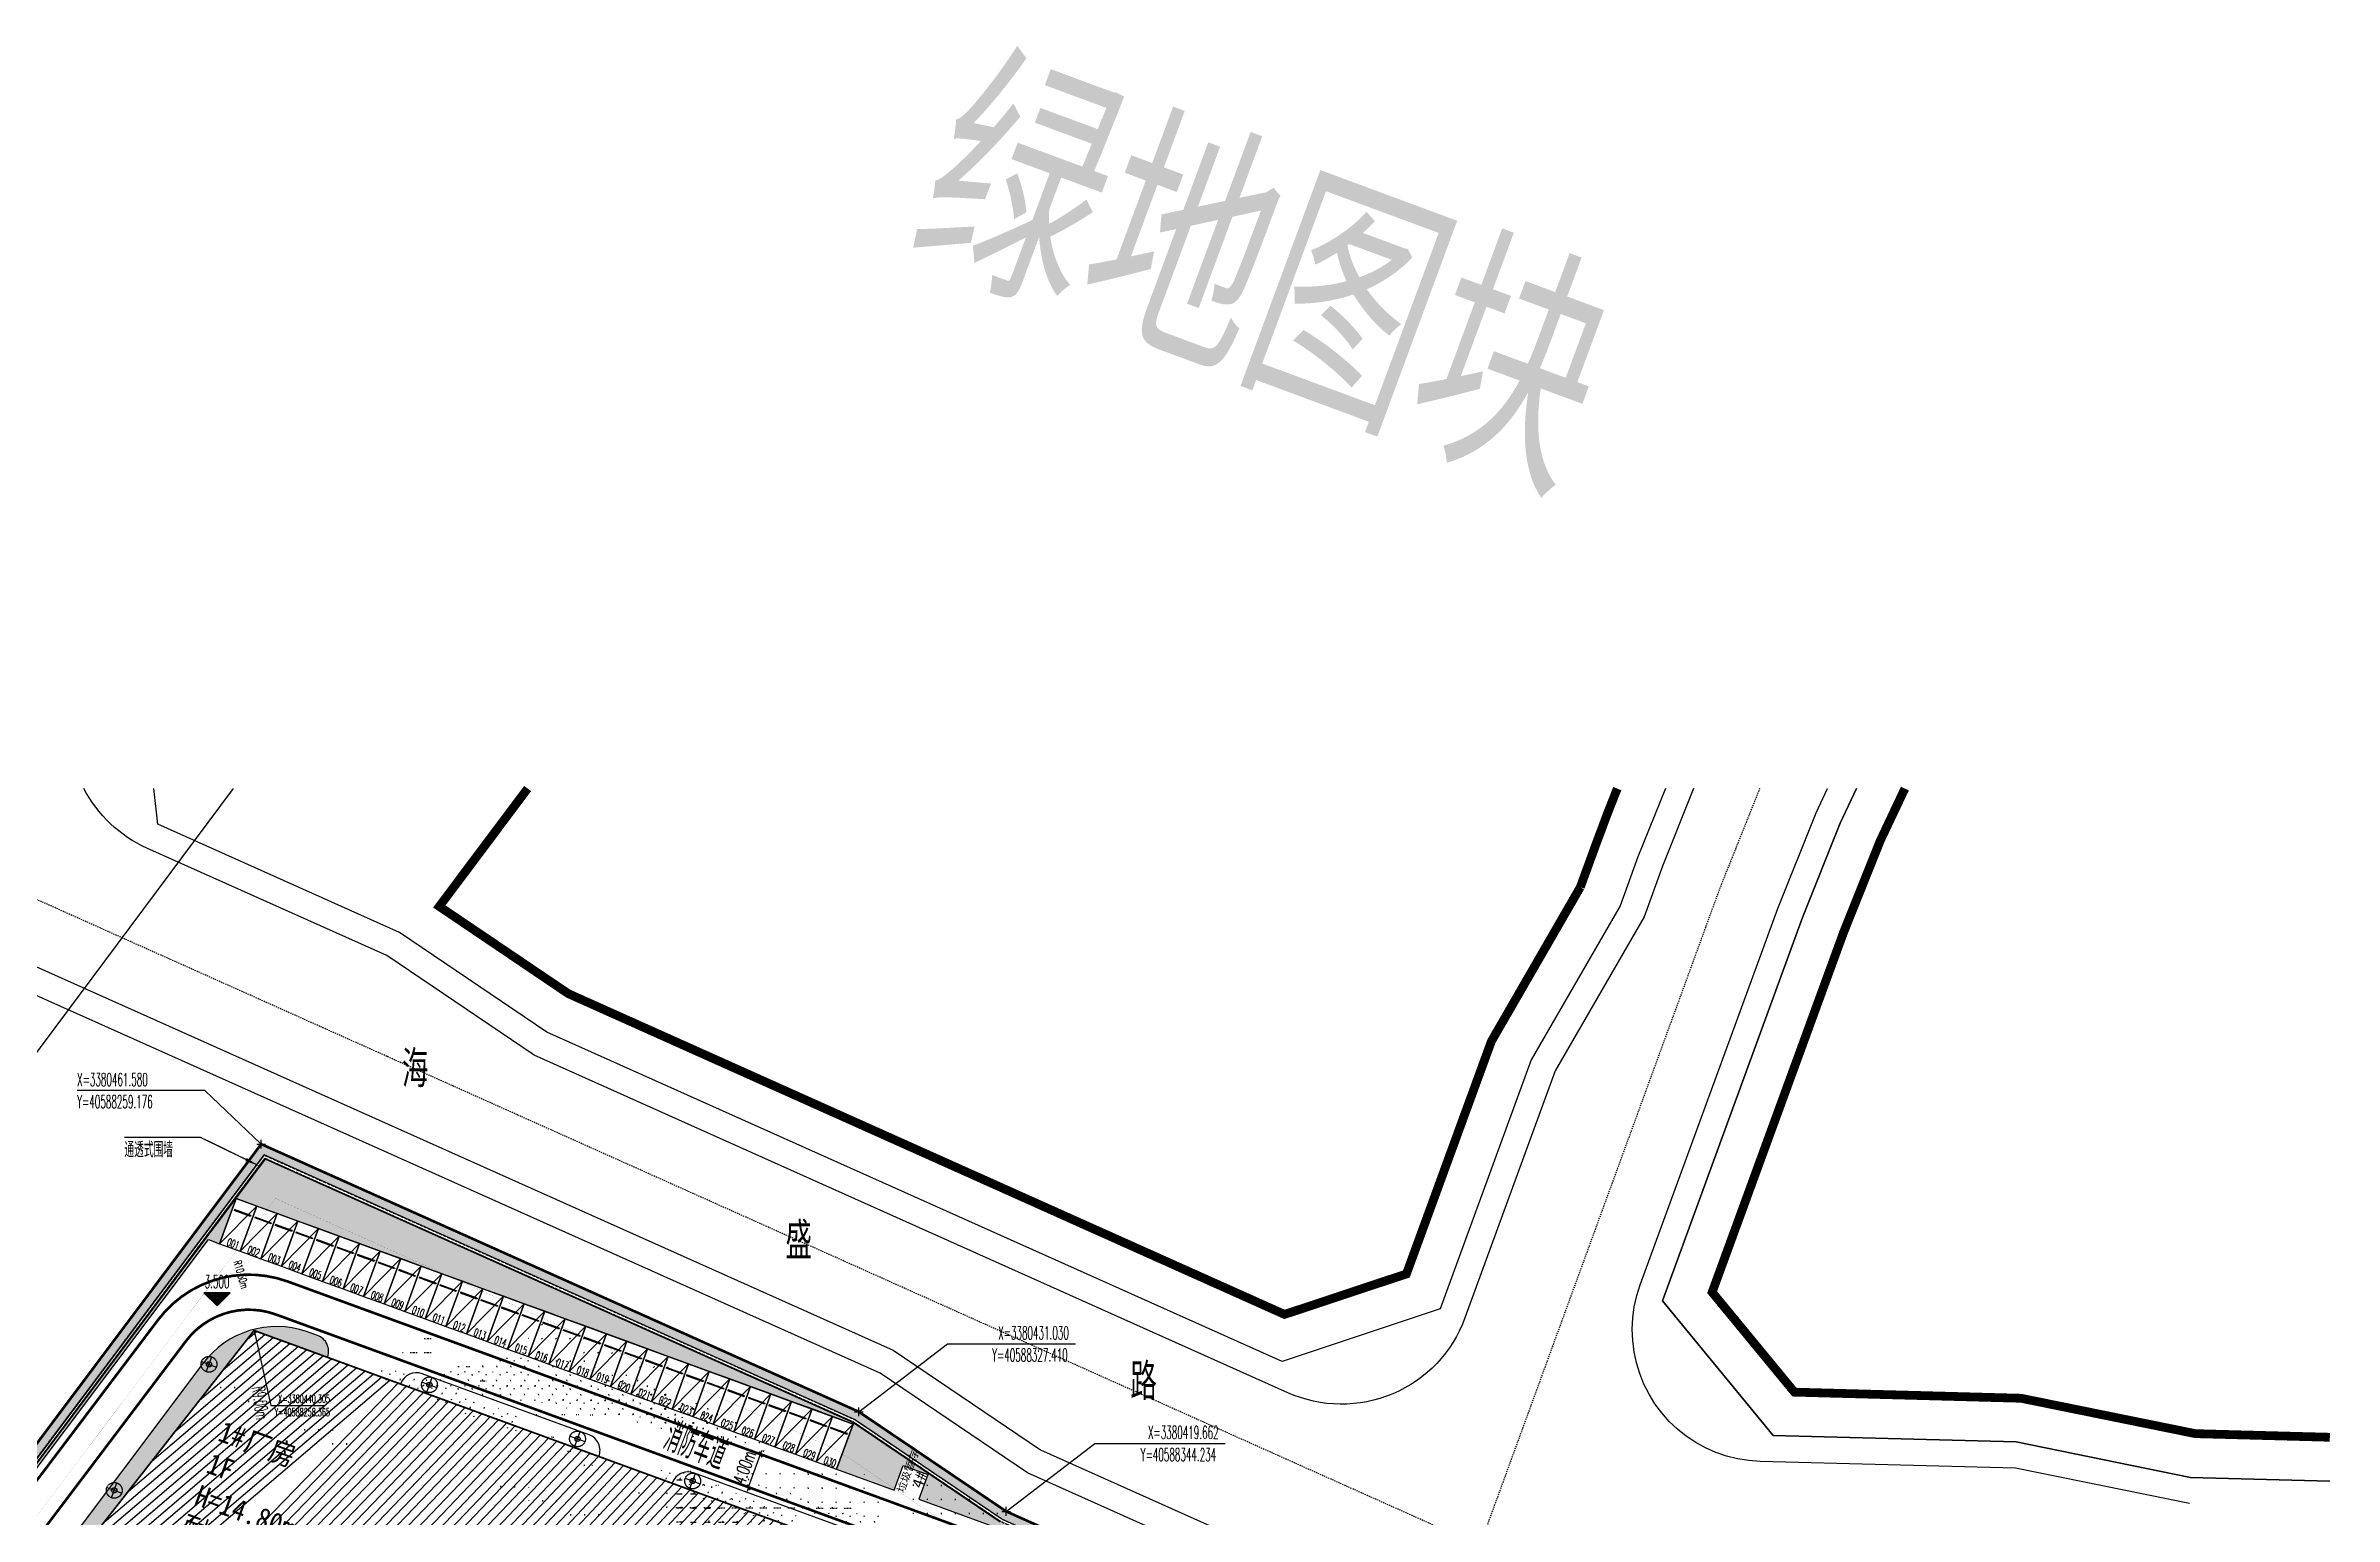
# Model space of a CAD drawing. Extents: x 40587750025 to 40589176181, y 3379490076 to 3381196839.
# Drawn here: x 40588234581 to 40588495864, y 3380419107 to 3380586937 of the extents above; entities that cross this region are included whole.
import ezdxf

# ---------------------------------------------------------------- set-up
doc = ezdxf.new("R2010")
doc.units = 0
doc.header["$LTSCALE"] = 10
for name, pattern in [('CENTER', [50.800000000000004, 31.75, -6.35, 6.35, -6.35]), ('DASH', [0.35, 0.25, -0.1]), ('DASHDOT', [25.399999999999995, 12.7, -6.349999999999999, 0, -6.349999999999999]), ('DOTE', [2.4200000000000004, 2, -0.2, 0.02, -0.2]), ('总平面图轴网$0$DASHED', [0.75, 0.5, -0.25])]:
    doc.linetypes.add(name, pattern=pattern)
for name, color, linetype in [('0-HX', 1, 'Continuous'), ('00-GHBJ', 7, 'Continuous'), ('A-AXIS-DOTE', 14, 'DOTE'), ('A-Car', 155, 'Continuous'), ('A-CURTAIN', 84, 'Continuous'), ('A-HATCH-1', 252, 'Continuous'), ('A-LIN-V', 9, 'Continuous'), ('A-SFCE', 30, 'Continuous'), ('A-建筑提资施工单位', 211, 'Continuous'), ('AS-WALL', 40, 'Continuous'), ('JT-路缘石线', 5, 'Continuous'), ('JT-道路中心线', 1, 'DASHDOT'), ('JT-道路名称', 7, 'Continuous'), ('JT-道路红线', 7, 'Continuous'), ('PUB_TEXT', 7, 'Continuous'), ('建-尺寸', 3, 'Continuous'), ('建-文字', 7, 'Continuous'), ('建-标高', 3, 'Continuous'), ('建筑物控制线', 7, 'Continuous'), ('总-坐标', 3, 'Continuous'), ('消防车道', 20, 'Continuous'), ('高压线', 210, 'Continuous')]:
    doc.layers.add(name, color=color, linetype=linetype)
doc.styles.add('_TCH_DIM', font='SIMPLEX', dxfattribs={"width": 0.7, "bigfont": 'GBCBIG'})
doc.styles.add('A-DIM', font='SIMPLEX', dxfattribs={"width": 0.7, "bigfont": 'GBCBIG'})
doc.styles.add('A-DIM_T3', font='SIMPLEX', dxfattribs={"width": 0.6, "bigfont": 'GBCBIG'})
doc.styles.add('A-STANDARD', font='SIMPLEX', dxfattribs={"width": 0.7, "bigfont": 'GBCBIG'})
doc.styles.add('ELEC_DIM', font='SIMPLEX', dxfattribs={"width": 0.8, "height": 3.5, "bigfont": 'HZTXT'})
doc.styles.get("Standard").update_dxf_attribs({"font": 'GBENOR', "width": 0.7, "bigfont": 'GBCBIG'})
doc.styles.add('黑体', font='simhei.ttf', dxfattribs={"width": 0.9})
doc.dimstyles.new('A-DIM-500', dxfattribs={"dimscale": 500, "dimtxt": 2.975, "dimasz": 1, "dimexe": 1, "dimexo": 1, "dimgap": 1, "dimtad": 1, "dimlfac": 0.001, "dimzin": 0, "dimdsep": 46, "dimtxsty": 'A-DIM_T3', "dimblk": 'ARCHTICK', "dimcen": 0.09, "dimazin": 2, "dimtfac": 1, "dimtix": 1, "dimtmove": 2, "dimatfit": 3, "dimfxl": 0, "dimtolj": 1, "dimtzin": 0, "dimarcsym": 0})
pattern_1 = [(19.99999999999998, (440.107795715332, 194.2398300170898), (956.275963936384, 2050.740422578524), [240, -48, 64, -48, 240, -960]), (19.99999999999998, (348.5154342651367, 211.9834671020508), (956.275963936384, 2050.740422578524), [160, -120, 240, -120, 160, -800]), (19.99999999999998, (655.8504104614258, 1004.918022155762), (956.275963936384, 2050.740422578524), [200, -80, 200, -1120]), (19.99999999999998, (-205.3501281738281, 1032.003547668457), (956.275963936384, 2050.740422578524), [80, -160, 80, -1280]), (110, (-54.99931335449219, 1086.72677230835), (-2050.740422578524, 956.275963936384), [143.9999999999999, -1456]), (110, (724.3924865722656, 348.7915229797363), (-2050.740422578524, 956.275963936384), [159.9999999999999, -1440]), (110, (881.3766403198242, 1087.002857208252), (-2050.740422578524, 956.275963936384), [159.9999999999999, -1440]), (65.00000000000001, (925.3208694458008, 404.8966331481934), (-547.2322293314808, 1503.508193286057), [160, -2102.7416992]), (154.9999999999999, (534.4087371826172, 262.6162528991699), (-1503.508193286057, -547.2322293314808), [160, -2102.741699199999]), (83.43494882, (877.4794540405273, 395.9972076416016), (-547.2322292444445, 1503.508193285503), [160, -3417.7087632]), (95.96375653, (799.5678939819336, 376.1531410217285), (-547.2322291846804, 1503.508193052025), [159.9999999999999, -6436.969001599999]), (95.96375653, (956.5520477294922, 1114.364471435547), (-547.2322291846804, 1503.508193052025), [128, -6468.969001599999]), (95.96375653, (-24.92916107177734, 1097.671417236328), (-547.2322291846804, 1503.508193052025), [112, -6484.969001599998]), (124.03624347, (649.2170791625977, 321.4299125671387), (-547.2322292935037, 1503.508193012417), [160, -6436.9690016]), (124.03624347, (806.2012252807617, 1059.641246795654), (-547.2322292935037, 1503.508193012417), [128, -6468.9690016]), (124.03624347, (-85.06947326660156, 1075.782127380371), (-547.2322292935037, 1503.508193012417), [112, -6484.9690016]), (136.5650512, (576.7778244018555, 286.5507621765137), (-547.2322299226216, 1503.508193038666), [159.9999999999999, -3417.706876319999])]

# ---------------------------------------------------------------- blocks, each defined once
blk = doc.blocks.new('GGRrrrr')
at = {"layer": 'A-CURTAIN'}
h = blk.add_hatch(dxfattribs=at)
h.set_pattern_fill('草坪或沼泽', color=256, scale=400, angle=19.99999999999998)
h.set_pattern_definition(pattern_1)
h.paths.add_polyline_path([(1393117.320922852, 618300.9193000793), (1393292.936767578, 540880.4741477966), (1330517.002159119, 532866.5696678162), (1241737.975387573, 527102.5202484131), (1161598.890319824, 521245.7613601685), (1240382.850791931, 783371.5528144836), (1244595.073738098, 797109.7279624939), (1261185.678756714, 852563.1131820679), (1335771.367614746, 847453.3053207397), (1355485.375518799, 842594.5098495483), (1380777.422203064, 840861.7712898254), (1392639.610717773, 828900.035358429), (1392845.235137939, 738250.2696037292), (1391845.237701416, 738248.0012702942), (1391806.246421814, 755447.9559936523), (1391306.45426178, 755446.8222770691), (1391785.831069946, 764447.9511528015), (1391640.544288635, 828487.3259391785), (1380332.88168335, 839889.8824043274), (1355330.389472961, 841602.7838134766), (1335616.381584167, 846461.5792884827), (1261914.650527954, 851510.8278846741), (1245552.140869141, 796819.8416023254), (1241339.732727051, 783081.0626220703), (1162974.660324097, 522348.9729347229), (1241669.135520935, 528100.1562232971), (1330421.199440002, 533862.4550628662), (1392290.937599182, 541760.6755371094), (1392117.323532104, 618298.6509666443)])
h.paths.add_polyline_path([(1393076.15146637, 636450.5321846008), (1392076.154045105, 636448.2638511658), (1392062.989784241, 641998.404788971), (1391563.607894897, 641997.2195243835), (1392041.628883362, 650998.2749595642), (1391886.520614624, 720048.3890342712), (1392886.518035889, 720050.6573638916)])
h = blk.add_hatch(dxfattribs=at)
h.set_pattern_fill('草坪或沼泽', color=256, scale=400, angle=19.99999999999998)
h.set_pattern_definition([(19.99999999999998, (440.107795715332, 194.2398300170898), (956.2759639363836, 2050.740422578524), [240, -48, 64, -48, 240, -960]), (19.99999999999998, (348.5154342651367, 211.9834671020508), (956.2759639363836, 2050.740422578524), [160, -120, 240, -120, 160, -800]), (19.99999999999998, (655.8504104614258, 1004.918022155762), (956.2759639363836, 2050.740422578524), [200, -80, 200, -1120]), (19.99999999999998, (-205.3501281738281, 1032.003547668457), (956.2759639363836, 2050.740422578524), [80, -160, 80, -1280]), (110, (-54.99931335449219, 1086.72677230835), (-2050.740422578524, 956.2759639363836), [143.9999999999999, -1456]), (110, (724.3924865722656, 348.7915229797363), (-2050.740422578524, 956.2759639363836), [159.9999999999999, -1440]), (110, (881.3766403198242, 1087.002857208252), (-2050.740422578524, 956.2759639363836), [159.9999999999999, -1440]), (65.00000000000001, (925.3208694458008, 404.8966331481934), (-547.2322293314807, 1503.508193286057), [160, -2102.7416992]), (154.9999999999999, (534.4087371826172, 262.6162528991699), (-1503.508193286057, -547.2322293314807), [160, -2102.741699199999]), (83.43494882, (877.4794540405273, 395.9972076416016), (-547.2322292444445, 1503.508193285503), [160, -3417.7087632]), (95.96375653, (799.5678939819336, 376.1531410217285), (-547.2322291846804, 1503.508193052025), [159.9999999999999, -6436.969001599999]), (95.96375653, (956.5520477294922, 1114.364471435547), (-547.2322291846804, 1503.508193052025), [128, -6468.969001599999]), (95.96375653, (-24.92916107177734, 1097.671417236328), (-547.2322291846804, 1503.508193052025), [112, -6484.969001599998]), (124.03624347, (649.2170791625977, 321.4299125671387), (-547.2322292935037, 1503.508193012417), [160, -6436.9690016]), (124.03624347, (806.2012252807617, 1059.641246795654), (-547.2322292935037, 1503.508193012417), [128, -6468.9690016]), (124.03624347, (-85.06947326660156, 1075.782127380371), (-547.2322292935037, 1503.508193012417), [112, -6484.9690016]), (136.5650512, (576.7778244018555, 286.5507621765137), (-547.232229922622, 1503.508193038667), [159.9999999999999, -3417.706876319999])])
edge = h.paths.add_edge_path()
edge.add_line((1391002.783584595, 755446.1334381104), (1391033.862896324, 755969.2298610318))
edge.add_line((1391033.86289978, 755969.2298622131), (1391484.60933056, 764440.2374043328))
edge.add_line((1391484.609329224, 764440.2374038696), (1391240.917746339, 828322.242167785))
edge.add_line((1391240.917747498, 828322.2421684265), (1380155.065434195, 839501.1268444082))
edge.add_line((1380155.065429688, 839501.1268424988), (1355268.395031075, 841206.093397873))
edge.add_line((1355268.39503479, 841206.0933990479), (1335554.387081419, 846064.8888675765))
edge.add_line((1335554.387077332, 846064.8888664246), (1262206.239214119, 851089.9137592164))
edge.add_line((1262206.239219666, 851089.9137611389), (1173161.430034699, 554852.1791891612))
edge.add_line((1173161.430030823, 554852.1791877747), (1173522.489795612, 554879.6278408373))
edge.add_line((1173522.4897995, 554879.6278419495), (1259298.694751966, 840247.1814245735))
edge.add_line((1259298.694747925, 840247.1814231873), (1260664.251583645, 840250.287743258))
edge.add_line((1260664.251579285, 840250.2877464294), (1260650.720505403, 845748.0085758491))
edge.add_line((1260650.72051239, 845748.0085716248), (1335651.042472096, 845918.1516353745))
edge.add_line((1335651.042472839, 845918.151638031), (1335663.543034486, 840420.7167655955))
edge.add_line((1335663.543029785, 840420.7167663574), (1342663.498677632, 840436.620142065))
edge.add_line((1342663.498680115, 840436.6201400757), (1342656.698541388, 843434.4194341273))
edge.add_line((1342656.698539734, 843434.4194335938), (1345656.684828249, 843441.2245361431))
edge.add_line((1345656.684829712, 843441.2245368958), (1345663.514863657, 840443.5152480957))
edge.add_line((1345663.514862061, 840443.515247345), (1365660.002805453, 840488.87754378))
edge.add_line((1365660.002807617, 840488.8775444031), (1374552.106933233, 839873.2337869616))
edge.add_arc((1367357.655082703, 824128.4532546997), 17310.63983173795, 5.5802626876526915, 65.44234737564938, ccw=False)
edge.add_line((1384586.259040833, 825811.7408561707), (1385552.940604924, 825812.0992239242))
edge.add_line((1385552.940605164, 825812.0992240906), (1390246.63666195, 825822.7249858105))
edge.add_line((1390246.636665344, 825822.72498703), (1390404.911168448, 755445.2751032704))
edge.add_line((1390404.911170959, 755445.2751045227), (1391002.783589707, 755446.1334401162))
h = blk.add_hatch(dxfattribs=at)
h.set_pattern_fill('草坪或沼泽', color=256, scale=400, angle=19.99999999999998)
h.set_pattern_definition(pattern_1)
edge = h.paths.add_edge_path()
edge.add_line((1244511.714828491, 753063.8315238953), (1244495.919566525, 760027.0825533024))
edge.add_line((1244495.91960144, 760027.0825538635), (1267770.087429236, 832316.7940167233))
edge.add_line((1267770.087432861, 832316.7940177917), (1276681.976823113, 832337.0095257644))
edge.add_line((1276681.976821899, 832337.0095252991), (1276681.864180329, 832386.6813997305))
edge.add_arc((1274781.869064331, 832382.3714904785), 1900.000004354328, 0.1299683560727448, 90.13029558499731)
edge.add_line((1274777.548301697, 834282.3665809631), (1273442.691794555, 834279.3309857612))
edge.add_arc((1273670.986663818, 823776.4695892334), 10505.34226203356, 91.24521050012937, 163.5760376897314)
edge.add_line((1263594.306396484, 826746.7777709961), (1241444.485177469, 753056.8738986957))
edge.add_line((1241444.485176086, 753056.8738975525), (1244511.714866437, 753063.8315246797))
h = blk.add_hatch(dxfattribs=at)
h.set_pattern_fill('草坪或沼泽', color=256, scale=400, angle=19.99999999999998)
h.set_pattern_definition(pattern_1)
edge = h.paths.add_edge_path()
edge.add_line((1285581.953941345, 832357.1979942322), (1309681.237586975, 832411.8641967773))
edge.add_arc((1307781.783744812, 832457.4163208008), 1900.000000747431, 358.6262135468809, 90.13029567596696)
edge.add_line((1307777.462928772, 834357.411403656), (1287477.515419006, 834311.2474632263))
edge.add_arc((1287481.836204529, 832411.2523841858), 1899.999998556462, 90.13029564319118, 180.1299678000027)
edge.add_line((1285581.841117859, 832406.9424934387), (1285581.953964233, 832357.1980018616))
h = blk.add_hatch(dxfattribs=at)
h.set_pattern_fill('草坪或沼泽', color=256, scale=400, angle=19.99999999999998)
h.set_pattern_definition(pattern_1)
edge = h.paths.add_edge_path()
edge.add_line((1318581.869049072, 832432.0541534424), (1340781.152915955, 832482.410446167))
edge.add_arc((1338881.703308105, 832528.1403884888), 1900.000001196888, 358.6208496673979, 90.13029567238098)
edge.add_line((1338877.382568359, 834428.1354789734), (1320477.430152893, 834386.292301178))
edge.add_arc((1320481.750892639, 832486.2972068787), 1900.000003571495, 90.13029556357108, 180.1299679933564)
edge.add_line((1318581.75579834, 832481.9873085022), (1318581.869064331, 832432.0541534425))
for points in [[(1244595.073738098, 797109.7279624939), (1261185.678756714, 852563.1131820679), (1335771.367614746, 847453.3053207397), (1355485.375518799, 842594.5098495483), (1380777.422203064, 840861.7712898254), (1392639.610717773, 828900.035358429), (1392845.235137939, 738250.2696037292), (1391845.237701416, 738248.0012702942), (1391806.246421814, 755447.9559936523), (1391306.45426178, 755446.8222770691), (1391785.831069946, 764447.9511528015), (1391640.544288635, 828487.3259391785), (1380332.88168335, 839889.8824043274), (1355330.389472961, 841602.7838134766), (1335616.381584167, 846461.5792884827), (1261914.650527954, 851510.8278846741), (1245552.140869141, 796819.8416023254)], [(1355268.39503479, 841206.0933990479), (1335554.387077332, 846064.8888664246), (1262206.239219666, 851089.9137611389), (1173161.430030823, 554852.1791877747)], [(1173522.4897995, 554879.6278419495), (1259298.694747925, 840247.1814231873), (1260664.251579285, 840250.2877464294), (1260650.72051239, 845748.0085716248), (1335651.042472839, 845918.151638031), (1335663.543029785, 840420.7167663574), (1342663.498680115, 840436.6201400757), (1342656.698539734, 843434.4194335938), (1345656.684829712, 843441.2245368958), (1345663.514862061, 840443.515247345), (1365660.002807617, 840488.8775444031)]]:
    blk.add_lwpolyline(points, dxfattribs=at)
for points in [[(1244511.714828491, 753063.8315238953), (1244495.91960144, 760027.0825538635), (1267770.087432861, 832316.7940177917), (1276681.976821899, 832337.0095252991), (1276681.864181519, 832386.6814002991, 0.4142152351523207), (1274777.548301697, 834282.3665809631), (1273442.691795349, 834279.330986023, 0.3265163471127786), (1263594.306396484, 826746.7777709961), (1241444.485176086, 753056.8738975525)], [(1285581.953941345, 832357.1979942322), (1309681.237617493, 832411.864200592, 0.4219234257304527), (1307777.462928772, 834357.411403656), (1287477.515472412, 834311.247467041, 0.4142118864557647), (1285581.841117859, 832406.9424934387)], [(1318581.869049072, 832432.0541534424), (1340781.152900696, 832482.4104499817, 0.421950996749626), (1338877.382568359, 834428.1354789734), (1320477.430114746, 834386.2922935486, 0.4142118878511918), (1318581.75579834, 832481.9873085022)]]:
    blk.add_lwpolyline(points, format="xyb", close=True, dxfattribs=at)
at = {"layer": 'A-CURTAIN', "style": 'ELEC_DIM', "width": 0.8000000000000003}
blk.add_text('绿地图块', height=25000, rotation=359.8895250391415, dxfattribs=at).set_placement((1294558.923324585, 972455.0421905518))
blk = doc.blocks.new('建筑-停车位-2400x5300')
blk.add_lwpolyline([(-49.99999999813735, 199.9999999757856), (-50.00000090897083, -5299.999999886379), (2449.999999089167, -5299.999999826774), (2449.999999998137, 200.0000000335276)], close=True)
for points in [[(2449.999999998137, 200.0000000335276), (-50.00000090897083, -5299.999999886379)], [(199.9999990900978, -3953.625492763415), (2199.999999090098, -3953.625492763415)], [(199.9999990900978, -4053.625492763415), (199.9999990900978, -3953.625492763415)], [(199.9999990900978, -4053.625492763415), (2199.999999090098, -4053.625492763415)], [(2199.999999090098, -4053.625492763415), (2199.999999090098, -3953.625492763415)]]:
    blk.add_lwpolyline(points)
blk = doc.blocks.new('G$C29A62568')
at = {"layer": 'A-Car', "extrusion": (7.103892189259454e-08, 1.937544352733996e-07, 0.9999999999999788), "rotation": 159.8002921507157}
for p in [(40588256577.3813, 3380449758.728115, 3538.323122636229), (40588258923.6182, 3380448895.494578, 3538.323122055046), (40588261269.85527, 3380448032.261046, 3538.323121473868), (40588263616.09216, 3380447169.027513, 3538.323120892686), (40588265962.32912, 3380446305.793976, 3538.323120311505), (40588268308.56609, 3380445442.560443, 3538.323119730322), (40588270654.80299, 3380444579.326906, 3538.323119149135), (40588273001.04001, 3380443716.09337, 3538.32311856796), (40588275347.27697, 3380442852.859839, 3538.323117986773), (40588277693.51398, 3380441989.626307, 3538.3231174056), (40588280039.75084, 3380441126.392772, 3538.323116824411), (40588282385.98779, 3380440263.159235, 3538.323116243233), (40588284732.22485, 3380439399.925706, 3538.323115662047), (40588287078.4617, 3380438536.692167, 3538.323115080869), (40588289424.69872, 3380437673.458631, 3538.323114499685), (40588291770.93567, 3380436810.225098, 3538.323113918508), (40588294117.17262, 3380435946.99156, 3538.323113337322), (40588296463.40958, 3380435083.758028, 3538.323112756138), (40588298809.64648, 3380434220.524495, 3538.323112174946), (40588301155.8835, 3380433357.290958, 3538.323111593773), (40588303502.12041, 3380432494.057422, 3538.323111012588), (40588305848.35747, 3380431630.823892, 3538.323110431412), (40588308194.59437, 3380430767.590361, 3538.323109850231), (40588310540.83125, 3380429904.356823, 3538.323109269044), (40588312887.0683, 3380429041.123287, 3538.323108687866), (40588315233.30524, 3380428177.889754, 3538.323108106685), (40588317579.54227, 3380427314.656219, 3538.323107525502), (40588319925.77911, 3380426451.422683, 3538.323106944317), (40588322272.01612, 3380425588.18915, 3538.323106363132), (40588324618.25312, 3380424724.955599, 3538.323105781948)]:
    blk.add_blockref('建筑-停车位-2400x5300', p, dxfattribs=at)
blk = doc.blocks.new('55555555555555555555555555555')
at = {"layer": '建-文字', "style": 'A-STANDARD', "width": 0.4941176470588236}
for s, p in [('001', (40588255175.73572, 3380450026.954892)), ('002', (40588257523.92146, 3380449169.036646)), ('003', (40588259872.10724, 3380448311.11838)), ('004', (40588262220.29298, 3380447453.200134)), ('005', (40588264568.47873, 3380446595.281897)), ('006', (40588266916.66447, 3380445737.363628)), ('007', (40588269264.85019, 3380444879.445397)), ('008', (40588271613.03593, 3380444021.527151)), ('009', (40588273961.22166, 3380443163.608886)), ('010', (40588276309.40746, 3380442305.690618)), ('011', (40588278657.59314, 3380441447.772399)), ('012', (40588281005.77895, 3380440589.854148)), ('013', (40588283353.96468, 3380439731.935868)), ('014', (40588285702.15034, 3380438874.017643)), ('015', (40588288050.33612, 3380438016.099382)), ('016', (40588290398.52189, 3380437158.181153)), ('017', (40588292746.70762, 3380436300.262877)), ('018', (40588295094.89336, 3380435442.344625)), ('019', (40588297362.20415, 3380434709.451086)), ('020', (40588299791.26477, 3380433726.508155)), ('021', (40588302139.45061, 3380432868.589908)), ('022', (40588304487.63634, 3380432010.671619)), ('023', (40588306888.44193, 3380431133.208655)), ('024', (40588309236.62766, 3380430275.290406)), ('025', (40588311584.81345, 3380429417.372149)), ('026', (40588313932.99922, 3380428559.453888)), ('027', (40588316281.18496, 3380427701.53563)), ('028', (40588318629.37065, 3380426843.617409)), ('029', (40588320978.28776, 3380425987.706183)), ('030', (40588323326.47305, 3380425129.787562))]:
    blk.add_text(s, height=892.5, rotation=339.9297114345931, dxfattribs=at).set_placement(p)
blk = doc.blocks.new('G$C8544DC05')
at = {"layer": 'A-AXIS-DOTE'}
for points in [[(-5.21540641784668e-08, -1.949999995529652), (-7.450580596923828e-09, -1.049999989569187)], [(-0.4500000402331352, -1.499999985098839), (0.4499999657273293, -1.49999999627471)]]:
    blk.add_lwpolyline(points, dxfattribs=at)
at = {"layer": 'A-LIN-V', "linetype": 'DASH', "ltscale": 0.001}
blk.add_circle((-3.725290298461914e-08, -1.49999999627471), 0.4500000024073871, dxfattribs=at)
at = {"layer": 'A-LIN-V'}
blk.add_circle((-3.725290298461914e-08, -1.49999999627471), 0.1500000024073871, dxfattribs=at)
at = {"layer": '建-文字', "style": 'A-STANDARD', "width": 0.7}
blk.add_text('路灯', height=0.1762962962962963, dxfattribs=at).set_placement((-0.120827428996563, -1.579730201512575))
blk = doc.blocks.new('00总图-C')
at = {"layer": 'A-AXIS-DOTE'}
blk.add_hatch(color=8, dxfattribs=at).paths.add_polyline_path([(40588258794.86228, 3380459153.851404), (40588257532.90804, 3380459988.999108), (40588257358.1778, 3380459629.180626)], flags=17)
at = {"layer": 'A-HATCH-1'}
h = blk.add_hatch(dxfattribs=at)
h.set_pattern_fill('ANSI31', color=8, scale=600)
h.set_pattern_definition([(45, (0, 0), (-673.5192090801866, 673.5192090801866), [])])
h.paths.add_polyline_path([(40588309017.24251, 3380324808.789411), (40588308914.29071, 3380324527.007708), (40588204983.80682, 3380362499.063575), (40588211560.117, 3380380498.591922), (40588258364.53622, 3380440305.243856), (40588340280.27267, 3380410376.499106), (40588340177.32092, 3380410094.717414), (40588342807.28352, 3380409133.833927), (40588342910.23534, 3380409415.615627), (40588355167.73914, 3380404937.212323), (40588323801.75727, 3380319087.720896), (40588311578.57062, 3380323660.051459), (40588311647.2051, 3380323847.90593)])
at = {"layer": '建-标高'}
blk.add_hatch(color=8, dxfattribs=at).paths.add_polyline_path([(40588254137.37964, 3380443113.060872), (40588255637.37964, 3380444613.060872), (40588252637.37964, 3380444613.060872)], flags=17)
at = {"layer": '总-坐标'}
blk.add_hatch(color=8, dxfattribs=at).paths.add_polyline_path([(40588258364.53619, 3380440305.243879), (40588258416.06774, 3380439702.131509), (40588258572.28822, 3380439736.70265)], flags=17)
at = {"color": 8, "linetype": 'DASH', "ltscale": 3, "const_width": 300}
blk.add_lwpolyline([(40588374373.70446, 3380393980.898591), (40588367371.55781, 3380409302.927993), (40588344233.50639, 3380419662.492842), (40588327409.83178, 3380431029.725266), (40588259176.22743, 3380461579.853973), (40588224457.8989, 3380415266.100388), (40588215760.93867, 3380403827.430825), (40588051310.19777, 3380185028.900704), (40588128542.3989, 3380162853.200386), (40588213851.09889, 3380137607.100389), (40588275532.99889, 3380123451.400389)], close=True, dxfattribs=at)
at = {"layer": '0-HX', "color": 8, "linetype": 'CENTER', "ltscale": 0.2, "const_width": 1000}
for points in [[(40588409784.88935, 3380490902.370211), (40588399636.16761, 3380473321.785558), (40588389931.39845, 3380446759.530374), (40588376015.51656, 3380442139.376208), (40588294241.89578, 3380478751.719665), (40588279510.38833, 3380488705.331834), (40588289594.35567, 3380502157.2)], [(40588495364.21122, 3380428117.047002), (40588480007.3, 3380428531.5), (40588480007.3, 3380428531.5), (40588460106.4, 3380432570.2), (40588460106.4, 3380432570.2), (40588434232, 3380433268.5), (40588434232, 3380433268.5), (40588424836.7, 3380444671.6), (40588424836.7, 3380444671.6), (40588439840.2, 3380485736.6), (40588439840.2, 3380485736.6), (40588444029.6, 3380496202.4), (40588444029.6, 3380496202.4), (40588446845.38039, 3380502157.2)]]:
    blk.add_lwpolyline(points, dxfattribs=at)
at = {"layer": '0-HX', "color": 8, "linetype": 'CENTER', "ltscale": 0.2}
blk.add_lwpolyline([(40588374373.70446, 3380393980.898591), (40588367371.55781, 3380409302.927993), (40588344233.50639, 3380419662.492842), (40588327409.83178, 3380431029.725266), (40588259176.22743, 3380461579.853973), (40588224457.8989, 3380415266.100388), (40588215760.93867, 3380403827.430825), (40588051310.19777, 3380185028.900704), (40588128542.3989, 3380162853.200386), (40588213851.09889, 3380137607.100389), (40588275532.99889, 3380123451.400389)], close=True, dxfattribs=at)
at = {"layer": '00-GHBJ', "color": 8, "lineweight": -3, "const_width": 1000}
blk.add_lwpolyline([(40588414007.13607, 3380502157.2), (40588412896.1, 3380499333.599998), (40588412896.1, 3380499333.599998), (40588411659.3, 3380496032.699998), (40588411659.3, 3380496032.699998), (40588409784.88934, 3380490902.370202)], dxfattribs=at)
at = {"layer": 'A-AXIS-DOTE', "color": 8}
for p, q in [((40588252241.42213, 3380462336.245555), (40588243558.76059, 3380462336.245555)), ((40588258794.86228, 3380459153.851404), (40588252241.42213, 3380462336.245555))]:
    blk.add_line(p, q, dxfattribs=at)
at = {"layer": 'A-SFCE', "color": 8, "linetype": 'DASH'}
for points in [[(40588297421.67845, 3380186275.2518), (40588274896.56686, 3380124623.454611), (40588214105.07052, 3380138574.811246), (40588128822.27942, 3380163813.243817), (40588052982.28779, 3380185589.19868), (40588216558.6606, 3380403224.398946), (40588225255.99951, 3380414663.566556), (40588259497.00459, 3380460340.577489), (40588326921.93321, 3380430152.515933), (40588343745.60792, 3380418785.283481), (40588361534.81735, 3380410820.547568), (40588366618.76474, 3380408544.319479), (40588373293.57961, 3380393938.554342), (40588351315.52277, 3380333784.059697), (40588347755.68797, 3380325498.369755)], [(40588297139.89675, 3380186378.203611), (40588274705.63725, 3380124975.070877), (40588214181.26199, 3380138865.124507), (40588128906.24356, 3380164101.256846), (40588053483.91479, 3380185757.288075), (40588216797.97619, 3380403043.488082), (40588225495.42977, 3380414482.806521), (40588259593.23772, 3380459968.794543), (40588326775.56367, 3380429889.353124), (40588343599.23837, 3380418522.120672), (40588361412.22539, 3380410546.738856), (40588366392.92683, 3380408316.736924), (40588372969.54214, 3380393925.851067), (40588351036.59865, 3380333894.832758), (40588347480.05086, 3380325616.793515)]]:
    blk.add_lwpolyline(points, dxfattribs=at)
at = {"layer": 'AS-WALL', "color": 8, "const_width": 200.0000000000001}
blk.add_lwpolyline([(40588309017.24251, 3380324808.789411), (40588308914.29071, 3380324527.007708), (40588204983.80682, 3380362499.063575), (40588211560.117, 3380380498.591922), (40588258364.53622, 3380440305.243856), (40588340280.27267, 3380410376.499106), (40588340177.32092, 3380410094.717414), (40588342807.28352, 3380409133.833927), (40588342910.23534, 3380409415.615627), (40588355167.73914, 3380404937.212323), (40588323801.75727, 3380319087.720896), (40588311578.57062, 3380323660.051459), (40588311647.2051, 3380323847.90593)], close=True, dxfattribs=at)
at = {"layer": 'JT-路缘石线', "color": 8, "ltscale": 10}
for p, q in [((40588229455.84282, 3380483651.76041), (40588331313.02095, 3380438047.399725)), ((40588331313.02095, 3380438047.399725), (40588348136.6955, 3380426680.167348)), ((40588348136.6955, 3380426680.167348), (40588375517.3064, 3380414421.087748))]:
    blk.add_line(p, q, dxfattribs=at)
blk.add_lwpolyline([(40588422724.84563, 3380502157.2), (40588419174.19999, 3380493287.1), (40588417062.83407, 3380487508.225783), (40588406911.93923, 3380469923.876689), (40588396616.77791, 3380441745.699776, -0.435067405116108), (40588376398.09646, 3380433202.842545), (40588290338.71043, 3380471734.043303), (40588273515.03133, 3380483101.269472), (40588246134.15565, 3380495360.455404, -0.1696787428335172), (40588238941.69953, 3380502157.2)], format="xyb", dxfattribs=at)
for points in [[(40588459456.49999, 3380424584.1), (40588430312.39999, 3380425370.6), (40588429024.39999, 3380425461), (40588427748.99999, 3380425661.7), (40588426495.49999, 3380425971.4), (40588425273.3, 3380426387.8), (40588424091.39999, 3380426907.7), (40588422958.59999, 3380427527.3), (40588421883.29999, 3380428242), (40588420873.49999, 3380429046.5), (40588419936.49999, 3380429934.9), (40588419079.39999, 3380430900.5), (40588418308.49999, 3380431936.3), (40588417629.6, 3380433034.5), (40588417047.59999, 3380434187.1), (40588416566.79999, 3380435385.4), (40588416190.89999, 3380436620.6), (40588415922.59999, 3380437883.6), (40588415763.89999, 3380439165), (40588415715.99999, 3380440455.3), (40588415779.09999, 3380441744.9), (40588415952.99999, 3380443024.3), (40588416236.19999, 3380444284), (40588416626.69999, 3380445514.7), (40588432325.3, 3380488482.2), (40588436695.89999, 3380499400.6), (40588437999.38581, 3380502157.2)], [(40588479357.39999, 3380420545.4), (40588459456.49999, 3380424584.1)]]:
    blk.add_lwpolyline(points, dxfattribs=at)
at = {"layer": 'JT-道路中心线', "color": 8, "flags": 128}
for points in [[(40588398291.29999, 3380415730), (40588202894.19999, 3380503214.8)], [(40588430262.1675, 3380502157.2), (40588425749.79999, 3380490884.7), (40588402255.8, 3380426580.9), (40588289449.6628, 3380117827.81713)]]:
    blk.add_lwpolyline(points, dxfattribs=at)
at = {"layer": 'JT-道路红线', "color": 8}
for points in [[(40588419493.41936, 3380502157.2), (40588416372.06697, 3380494359.545578), (40588414334.41972, 3380488782.441609), (40588404183.52488, 3380471198.092515), (40588393798.96022, 3380442775.215908), (40588375746.31112, 3380436781.630839), (40588291802.40493, 3380474365.671938), (40588274978.72584, 3380485732.898108), (40588247360.07424, 3380498098.542983), (40588246918.34788, 3380502157.2)], [(40588495364.21122, 3380423114.791882), (40588479438.29999, 3380423544.6), (40588459537.39999, 3380427583.3), (40588431820.69999, 3380428331.3), (40588419157.99999, 3380443700.1), (40588435143.39999, 3380487452.6), (40588439445.99999, 3380498201.3), (40588441316.61088, 3380502157.2)], [(40588441316.61088, 3380502157.2), (40588439446, 3380498201.3), (40588439446, 3380498201.3), (40588435143.4, 3380487452.6), (40588435143.4, 3380487452.6), (40588419158, 3380443700.1), (40588419158, 3380443700.1), (40588431820.7, 3380428331.3), (40588431820.7, 3380428331.3), (40588459537.4, 3380427583.3), (40588459537.4, 3380427583.3), (40588479438.3, 3380423544.6), (40588479438.3, 3380423544.6), (40588495364.21122, 3380423114.793449)], [(40588279663.92742, 3380120186.559477), (40588379774.60181, 3380394192.024467), (40588371135.52426, 3380413095.970189), (40588346673, 3380424048.539261), (40588329849.32545, 3380435415.771638), (40588230874.09999, 3380479729.8), (40588213435.8, 3380475126.9)]]:
    blk.add_lwpolyline(points, dxfattribs=at)
at = {"layer": '建-尺寸', "color": 8}
blk.add_lwpolyline([(40588255680.44223, 3380447967.261684, 0, 0, 0), (40588257643.04013, 3380441039.909414, 198, 0, 0), (40588257806.58996, 3380440462.630058, 0, 0, 0)], format="xyseb", dxfattribs=at)
at = {"layer": '建-标高', "color": 8}
for p, q in [((40588254137.37964, 3380443113.060872), (40588252637.37964, 3380444613.060872)), ((40588255637.37964, 3380444613.060872), (40588252637.37964, 3380444613.060872)), ((40588254137.37964, 3380443113.060872), (40588255637.37964, 3380444613.060872))]:
    blk.add_line(p, q, dxfattribs=at)
at = {"layer": '建筑物控制线', "color": 8, "linetype": 'CENTER', "ltscale": 0.2, "const_width": 10}
blk.add_lwpolyline([(40588368973.08014, 3380393769.17734), (40588363607.59248, 3380405509.885407), (40588341794.0139, 3380415276.44603), (40588324970.33929, 3380426643.678454), (40588260780.11314, 3380455383.471544), (40588228448.40328, 3380412253.433139), (40588219749.53176, 3380400812.249756), (40588059670.64772, 3380187830.390625), (40588129941.80135, 3380167653.417532), (40588215120.95673, 3380142445.654731), (40588272350.83876, 3380129311.671485)], close=True, dxfattribs=at)
at = {"layer": '总-坐标', "color": 8}
for p, q in [((40588252740, 3380467680), (40588238165, 3380467680)), ((40588259176.22813, 3380461579.85358), (40588252740, 3380467680)), ((40588258676.22813, 3380461579.85358), (40588259676.22813, 3380461579.85358)), ((40588259176.22813, 3380461079.85358), (40588259176.22813, 3380462079.85358)), ((40588258364.53619, 3380440305.243879), (40588260260, 3380431740)), ((40588327409.83195, 3380431029.724871), (40588337518.27301, 3380438766.799348)), ((40588337518.27301, 3380438766.799348), (40588352148.27301, 3380438766.799348)), ((40588260260, 3380431740), (40588266497, 3380431740)), ((40588326909.83195, 3380431029.724871), (40588327909.83195, 3380431029.724871)), ((40588327409.83195, 3380430529.724871), (40588327409.83195, 3380431529.724871)), ((40588344233.50545, 3380419662.492842), (40588354341.94651, 3380427399.567319)), ((40588354341.94651, 3380427399.567319), (40588369246.94651, 3380427399.567319)), ((40588343733.50545, 3380419662.492842), (40588344733.50545, 3380419662.492842)), ((40588344233.50545, 3380419162.492842), (40588344233.50545, 3380420162.492842))]:
    blk.add_line(p, q, dxfattribs=at)
at = {"layer": '高压线', "color": 8}
blk.add_lwpolyline([(40587953364.21122, 3380096223.224099), (40588256020.42388, 3380502157.2)], dxfattribs=at)
at = {"color": 8, "rotation": 339.7997433640027}
blk.add_blockref('GGRrrrr', (40586781172.12674, 3380096947.084455), dxfattribs=at)
at = {"color": 8, "extrusion": (-7.059998132795915e-08, -1.939148066761998e-07, 0.9999999999999787), "rotation": 0.1297468477867362}
blk.add_blockref('G$C29A62568', (7759349.455236062, -91903963.36278875, 17.27372936161517), dxfattribs=at)
at = {"layer": 'A-LIN-V', "color": 8}
blk.add_blockref('55555555555555555555555555555', (0, 0), dxfattribs=at)
at = {"layer": 'A-LIN-V', "color": 8, "xscale": 2000, "yscale": 2000, "zscale": 2000, "rotation": 339.9297142500761}
for p in [(40588254247.15973, 3380439264.101593), (40588279412.70126, 3380436926.909893), (40588296319.60329, 3380430749.801837), (40588243432.04475, 3380424875.450232), (40588309469.41598, 3380425945.384469)]:
    blk.add_blockref('G$C8544DC05', p, dxfattribs=at)
at = {"layer": 'A-AXIS-DOTE', "color": 8, "style": '_TCH_DIM', "width": 0.7}
blk.add_text('通透式围墙', height=1762.962962962963, dxfattribs=at).set_placement((40588243558.76076, 3380460061.245555))
at = {"layer": 'JT-道路名称', "color": 8}
for s, p in [('海', (40588275236.96596, 3380468031.903337)), ('盛', (40588319031.33379, 3380448449.253726)), ('路', (40588358417.55117, 3380432361.124101))]:
    blk.add_text(s, height=4199.999999999997, rotation=7.334511762252989e-06, dxfattribs=at).set_placement(p)
at = {"layer": 'PUB_TEXT', "color": 8, "style": '黑体', "width": 1.1}
for s, height, p in [('垃圾暂存', 840.0000000000002, (40588332535.61436, 3380421712.033257)), ('4#', 1260, (40588334586.814, 3380422197.605276))]:
    blk.add_text(s, height=height, rotation=69.79962398826267, dxfattribs=at).set_placement(p)
at = {"layer": '建-尺寸', "color": 8, "style": 'A-DIM', "width": 0.4941176470588236}
blk.add_text('R10.50m', height=892.5, rotation=285.81803089227, dxfattribs=at).set_placement((40588256023.58835, 3380448145.54882))
at = {"layer": '建-文字', "color": 8, "style": '黑体', "width": 0.9}
for s, p in [('1#', (40588254098.96397, 3380427772.926139)), ('厂房', (40588257024.6562, 3380426703.994823)), ('1F', (40588252756.08122, 3380424132.719258)), ('H=14.80m', (40588251415.15784, 3380420491.79399)), ('耐火等级一级', (40588249834.70669, 3380417026.95876))]:
    blk.add_text(s, height=2406.437768240343, rotation=339.9297114345931, dxfattribs=at).set_placement(p)
at = {"layer": '建-标高', "color": 8, "style": 'A-STANDARD', "width": 0.4941176470588236}
blk.add_text('3.500', height=1487.5, dxfattribs=at).set_placement((40588252717.37964, 3380445138.060872))
at = {"layer": '总-坐标', "color": 8, "style": 'A-STANDARD', "width": 0.4941176470588236}
for s, height, p in [('X=3380461.580', 1487.5, (40588238165.00017, 3380468205)), ('Y=40588259.176', 1487.5, (40588238165.00017, 3380465667.5)), ('X=3380431.030', 1487.5, (40588343328.27318, 3380439291.799348)), ('Y=40588327.410', 1487.5, (40588342628.27318, 3380436754.299348)), ('X=3380440.305', 892.5, (40588261121.0001, 3380432055)), ('Y=40588258.365', 892.5, (40588260701.0001, 3380430532.5)), ('X=3380419.662', 1487.5, (40588360426.94668, 3380427924.567319)), ('Y=40588344.234', 1487.5, (40588359586.94668, 3380425387.067319))]:
    blk.add_text(s, height=height, dxfattribs=at).set_placement(p)
blk = doc.blocks.new('_ArchTick')
at = {"color": 0, "linetype": 'ByBlock', "const_width": 0.4}
blk.add_lwpolyline([(-0.5, -0.5), (0.5, 0.5)], dxfattribs=at)
blk = doc.blocks.new('*D565')
at = {"layer": 'Defpoints', "color": 0}
for p in [(40588312184.61512, 3380427638.263829), (40588316201.76448, 3380426170.557583), (40588310811.92444, 3380423881.174487)]:
    blk.add_point(p, dxfattribs=at)
at = {"layer": '建-尺寸', "color": 0, "lineweight": -2}
for p, q in [((40588312654.25129, 3380427466.677494), (40588316671.40065, 3380425998.971248)), ((40588314829.0738, 3380422413.468241), (40588316201.76448, 3380426170.557583)), ((40588316201.76448, 3380426170.557583), (40588316373.35081, 3380426640.19375)), ((40588311281.56061, 3380423709.588151), (40588315298.70997, 3380422241.881906)), ((40588314829.0738, 3380422413.468241), (40588314657.48746, 3380421943.832073))]:
    blk.add_line(p, q, dxfattribs=at)
at = {"layer": '建-尺寸', "color": 0, "lineweight": -2, "xscale": 500, "yscale": 500, "zscale": 500}
for p, rotation in [((40588316201.76448, 3380426170.557583), 249.9297114007389), ((40588314829.0738, 3380422413.468241), 69.92971140073894)]:
    blk.add_blockref('_ArchTick', p, dxfattribs=dict(at, rotation=rotation))
at = {"layer": '建-尺寸', "color": 0, "insert": (40588314347.19918, 3380424718.83392), "char_height": 1487.5, "attachment_point": 5, "rotation": 69.92971140073894, "style": 'A-DIM_T3'}
blk.add_mtext('\\A1;4.00m', dxfattribs=at)

msp = doc.modelspace()

# ---------------------------------------------------------------- linework, layer by layer
at = {"layer": '建-尺寸'}
msp.add_lwpolyline([(40588258025.82191, 3380429670.550403, 0, 0, 0), (40588256411.43419, 3380441561.460894, 330, 0, 0), (40588256276.90188, 3380442552.370101, 0, 0, 0)], format="xyseb", dxfattribs=at)
at = {"layer": '消防车道', "linetype": '总平面图轴网$0$DASHED', "ltscale": 5, "const_width": 300}
for points in [[(40588116635.91804, 3380266487.059626), (40588131105.43104, 3380286832.569319), (40588182354.42529, 3380353894.415234), (40588194955.06395, 3380372108.913943), (40588247401.1638, 3380441514.990138, -0.3297219407108051), (40588262234.25578, 3380445888.133992), (40588339209.63611, 3380417764.398442)], [(40588338497.97064, 3380413765.796837), (40588354036.23548, 3380408088.734259, -0.4142135623599199), (40588359401.13248, 3380396546.729221), (40588330852.84679, 3380318409.344358, -0.4142135623080667), (40588319310.84176, 3380313044.447368), (40588202238.35721, 3380355818.066432, -0.5040738511885187), (40588198146.40157, 3380369697.407327), (40588250592.50143, 3380439103.483523, -0.3297219407108055), (40588260861.56511, 3380442131.044653), (40588337836.94543, 3380414007.309103)]]:
    msp.add_lwpolyline(points, format="xyb", dxfattribs=at)
at = {"layer": '消防车道', "linetype": '总平面图轴网$0$DASHED', "ltscale": 5}
msp.add_lwpolyline([(40588255257.64261, 3380446177.803046, 0.3297218392595493), (40588255247.37355, 3380446174.775488)], format="xyb", dxfattribs=at)

# ---------------------------------------------------------------- block references
at = {"layer": 'A-建筑提资施工单位'}
msp.add_blockref('00总图-C', (0, 0), dxfattribs=at)

# ---------------------------------------------------------------- texts
at = {"layer": '建-尺寸', "style": 'A-DIM', "width": 0.4941176470588236}
msp.add_text('R9.00m', height=1487.5, rotation=277.7315765142067, dxfattribs=at).set_placement((40588258099.07822, 3380433823.156212))
at = {"layer": '建-文字', "style": 'A-STANDARD', "width": 0.7}
msp.add_text('消防车道', height=3525.925925925927, rotation=338.9784759039219, dxfattribs=at).set_placement((40588304866.46378, 3380426819.400358))

# ---------------------------------------------------------------- dimensions: what is measured, and where the dimension line sits
at = {"layer": '建-尺寸'}
dim = msp.add_aligned_dim(p1=(40588310811.92444, 3380423881.174487), p2=(40588312184.61512, 3380427638.263829), distance=-4276.873929808556, dimstyle='A-DIM-500', override={"dimpost": 'm'}, dxfattribs=at)
dim.commit()
dim.dimension.update_dxf_attribs({"geometry": '*D565', "text_midpoint": (40588314347.19918, 3380424718.83392)})

doc.saveas('drawing.dxf')
